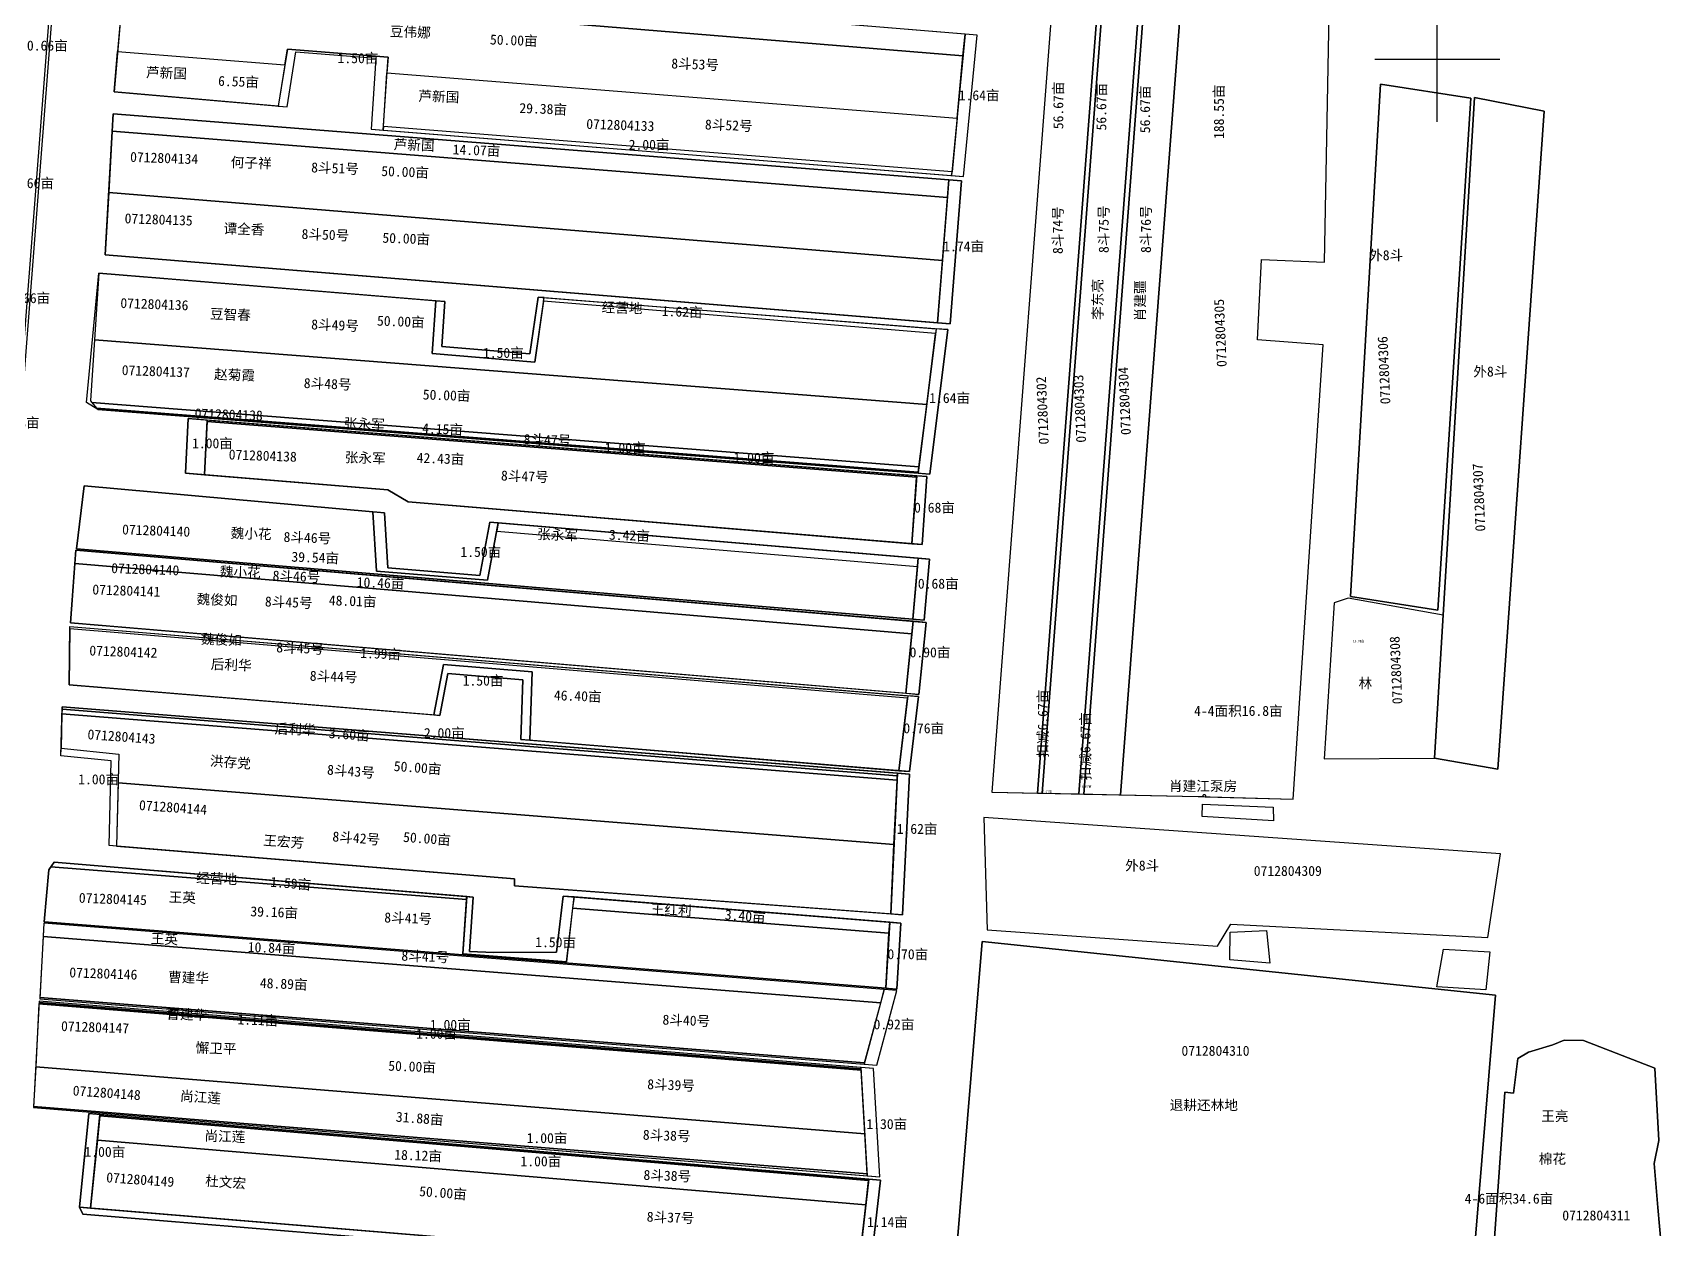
# Model space of a CAD drawing. Extents: x 548008 to 28551814, y 4990738 to 4997387.
# Drawn here: x 550877 to 552181, y 4994065 to 4995021 of the extents above; entities that cross this region are included whole.
import ezdxf
from ezdxf.enums import TextEntityAlignment as Align

# ---------------------------------------------------------------- set-up
doc = ezdxf.new("R2010")
doc.units = 0
doc.header["$LTSCALE"] = 10
for name, color, linetype in [('2019-4-4', 7, 'CONTINUOUS'), ('2021新职工', 3, 'CONTINUOUS'), ('2022年', 3, 'CONTINUOUS'), ('3.23分地', 7, 'CONTINUOUS'), ('TK', 7, 'CONTINUOUS'), ('出水桩', 5, 'CONTINUOUS'), ('地块名称', 6, 'CONTINUOUS'), ('地籍号', 7, 'CONTINUOUS'), ('开荒地', 6, 'CONTINUOUS'), ('扣减面积', 3, 'CONTINUOUS'), ('权利人', 10, 'CONTINUOUS'), ('林带', 3, 'CONTINUOUS'), ('油田占地', 4, 'CONTINUOUS'), ('测地框', 1, 'CONTINUOUS'), ('经营地', 5, 'CONTINUOUS'), ('经营地面积', 5, 'CONTINUOUS'), ('路', 4, 'CONTINUOUS'), ('身份地块', 1, 'CONTINUOUS'), ('身份地面积', 1, 'CONTINUOUS')]:
    doc.layers.add(name, color=color, linetype=linetype)
doc.styles.add('宋体', font='')
doc.styles.add('楷体', font='', dxfattribs={"width": 0.8})
doc.styles.get('宋体').set_extended_font_data('SimSun')
doc.styles.get('楷体').set_extended_font_data('NSimSun')

msp = doc.modelspace()

# ---------------------------------------------------------------- linework, layer by layer
at = {"layer": '2019-4-4', "color": 3, "linetype": 'Continuous', "flags": 128}
for points in [[(551078.9, 4994995.6), (551073.6, 4994962.5), (550942.4, 4994974.1), (550945.2, 4995006.2)], [(551616.1, 4994952.8), (551612.1, 4994910.1), (551157.6, 4994946.3), (551160.5, 4994989.1)], [(551608.6, 4994889.6), (551609.7, 4994903.6), (550941.6, 4994956.5), (550940.8, 4994942.5)]]:
    msp.add_lwpolyline(points, close=True, dxfattribs=at)
at = {"layer": '2021新职工', "color": 1, "linetype": 'Continuous', "flags": 128}
for points in [[(550918.5, 4994659), (551149.2, 4994638.2), (551152.1, 4994590.9), (551240.9, 4994583.5), (551248.2, 4994622.8), (551584.4, 4994594.4), (551580.7, 4994552.3), (550912.2, 4994608.7)], [(551580.1, 4994540.7), (551581.1, 4994550.7), (550911.9, 4994607.7), (550911.1, 4994597)], [(551565.7, 4994372.3), (551568.2, 4994423.7), (550900.7, 4994476.8), (550900, 4994449.2), (550946.1, 4994444.6), (550945.6, 4994423.6), (550945.6, 4994421.7)]]:
    msp.add_lwpolyline(points, close=True, dxfattribs=at)
at = {"layer": '2022年', "color": 4, "linetype": 'Continuous', "flags": 128}
msp.add_lwpolyline([(551616.1, 4994952.8), (551620.8, 4995002.7), (550949.7, 4995058), (550945.2, 4995006.2), (551078.9, 4994995.6), (551080.9, 4995008.2), (551161.4, 4995001.7), (551160.5, 4994989.1)], close=True, dxfattribs=at)
at = {"layer": '3.23分地', "color": 2, "linetype": 'Continuous', "flags": 128}
for points in [[(551772.1, 4995563.1), (551768.4, 4995565.2), (551680.4, 4994413.4), (551684.3, 4994413.3)], [(551803.9, 4995546.5), (551800.1, 4995548.3), (551713.4, 4994412.7), (551717.4, 4994412.6)]]:
    msp.add_lwpolyline(points, close=True, dxfattribs=at)
at = {"layer": '3.23分地', "color": 1, "linetype": 'Continuous', "flags": 128}
for points in [[(551800.1, 4995548.3), (551790.3, 4995552.9), (551772.1, 4995563.1), (551684.3, 4994413.3), (551713.4, 4994412.7)], [(551832.1, 4995528), (551826.7, 4995535.8), (551803.9, 4995546.5), (551717.4, 4994412.6), (551746.9, 4994412)], [(551563.1, 4994316.8), (551565.7, 4994372.3), (550945.6, 4994421.7), (550944.3, 4994371), (551262.3, 4994344.8), (551262.5, 4994339.1)]]:
    msp.add_lwpolyline(points, close=True, dxfattribs=at)
at = {"layer": '3.23分地', "color": 2, "linetype": 'Continuous', "flags": 128}
msp.add_lwpolyline([(551713.4, 4994412.7), (551800.1, 4995548.3)], dxfattribs=at)
at = {"layer": 'TK', "linetype": 'Continuous'}
for p, q in [((552000, 4994950), (552000, 4995050)), ((551950, 4995000), (552050, 4995000))]:
    msp.add_line(p, q, dxfattribs=at)
at = {"layer": '出水桩', "color": 2, "linetype": 'Continuous', "flags": 128}
for points in [[(551157.6, 4994946.3), (551157.4, 4994943.3), (551611.8, 4994907.2), (551612.1, 4994910.1)], [(551585.1, 4994670), (550928.4, 4994721.1), (550929.3, 4994720), (551585, 4994669)], [(551016.8, 4994711.5), (551016.7, 4994710.4), (551583.8, 4994665.9), (551583.9, 4994667)], [(550900.8, 4994482.4), (550900.8, 4994480.4), (551568.4, 4994427.3), (551568.5, 4994429.3)], [(551542.1, 4994197.6), (550883.1, 4994249.9), (550883.1, 4994248.9), (551541.9, 4994196.6)], [(551539.2, 4994193.9), (550882.4, 4994246.9), (550882.4, 4994245.9), (551539.3, 4994192.9)], [(550878, 4994162.7), (550878, 4994162), (551544.4, 4994107.5), (551544.3, 4994108.9)], [(550931, 4994156.4), (550930.9, 4994155.4), (551545.4, 4994103.6), (551545.5, 4994104.7)]]:
    msp.add_lwpolyline(points, close=True, dxfattribs=at)
at = {"layer": '开荒地', "color": 6, "linetype": 'Continuous', "flags": 128}
for points in [[(552026.9, 4994968.9), (551954.7, 4994980.1), (551930.7, 4994570.4), (552000.3, 4994559.7)], [(552085.3, 4994958.4), (552029.7, 4994969.4), (551997.7, 4994441.4), (552048.5, 4994432.6)], [(552004.7, 4994555.6), (551928.7, 4994569.1), (551917.6, 4994565.6), (551909.5, 4994440.7), (551997.7, 4994441.4)], [(552050.5, 4994364.8), (551637.5, 4994393.9), (551640.3, 4994304.1), (551824.3, 4994291), (551834.9, 4994308.7), (552040.3, 4994298)], [(552046.4, 4994251.8), (551636.3, 4994294.8), (551603.8, 4993901.6), (552013.9, 4993858.5)], [(552176.3, 4994082), (552173.2, 4994117.2), (552177, 4994135.7), (552173.9, 4994193.5), (552116.8, 4994215.6), (552101.5, 4994215.8), (552092.3, 4994212.2), (552072.9, 4994206.3), (552064.4, 4994201.3), (552060.9, 4994173.5), (552054, 4994174.4), (552043.3, 4994023.8), (552181.5, 4994022.5)]]:
    msp.add_lwpolyline(points, close=True, dxfattribs=at)
at = {"layer": '林带', "color": 3, "linetype": 'Continuous', "flags": 128}
msp.add_lwpolyline([(551537.1, 4994030.8), (550914.8, 4994082.3), (550917.4, 4994076.7), (551536.5, 4994025.5)], close=True, dxfattribs=at)
at = {"layer": '油田占地', "color": 3, "linetype": 'Continuous', "flags": 128}
msp.add_lwpolyline([(551161.4, 4995001.7), (551080.9, 4995008.2), (551073.6, 4994962.5), (551080.6, 4994961.9), (551087.7, 4995005.9), (551151.7, 4995000.8), (551147.9, 4994944.1), (551157.4, 4994943.3)], close=True, dxfattribs=at)
at = {"layer": '油田占地', "color": 4, "linetype": 'Continuous', "flags": 128}
for points in [[(551286, 4994809.5), (551281.3, 4994809.9), (551274.8, 4994764.6), (551204.2, 4994770.4), (551206.7, 4994806.3), (551199.5, 4994806.9), (551196.6, 4994764.7), (551278.6, 4994757.9)], [(551016.8, 4994711.5), (551001.6, 4994712.7), (550999.4, 4994669), (551014.6, 4994667.8)], [(551249.4, 4994629.4), (551242.6, 4994630), (551234.8, 4994587.4), (551161.1, 4994593.5), (551158.4, 4994637.3), (551149.2, 4994638.2), (551152.1, 4994590.9), (551240.9, 4994583.5)], [(551276.6, 4994510.2), (551205.7, 4994516.2), (551198, 4994475.8), (551202.8, 4994475.4), (551209.2, 4994509.1), (551269.1, 4994504), (551267.4, 4994456.3), (551274.7, 4994455.7)], [(551310, 4994330.4), (551301.2, 4994331.1), (551296, 4994286.1), (551245.9, 4994285.9), (551226.4, 4994286.8), (551229.5, 4994330.2), (551224.3, 4994330.7), (551221, 4994284.9), (551304, 4994278.4)], [(550931, 4994156.4), (550922.2, 4994157.2), (550914.7, 4994082.4), (550914.8, 4994082.3), (550923.5, 4994081.6)]]:
    msp.add_lwpolyline(points, close=True, dxfattribs=at)
at = {"layer": '油田占地', "color": 4, "linetype": 'Continuous', "elevation": 253.8, "flags": 128}
msp.add_lwpolyline([(550900, 4994449.2), (550946.1, 4994444.6), (550944.3, 4994371), (550938.4, 4994371.5), (550940, 4994439.2), (550899.8, 4994443.2)], close=True, dxfattribs=at)
at = {"layer": '测地框', "color": 0, "linetype": 'Continuous', "flags": 128}
msp.add_lwpolyline([(550823.5, 4994171.4), (550988.5, 4996300.8)], dxfattribs=at)
at = {"layer": '测地框', "color": 0, "linetype": 'Continuous', "elevation": 0, "flags": 128}
msp.add_lwpolyline([(550825.8, 4994171.3), (550990.8, 4996300.8)], dxfattribs=at)
at = {"layer": '测地框', "color": 0, "linetype": 'Continuous', "flags": 128}
for points, elevation in [([(551859.6, 4994839.9), (551909.8, 4994837.7), (551917.1, 4995220.5), (551927.7, 4995382.1), (551879, 4995460.1), (551826.7, 4995535.8), (551790.3, 4995552.9), (551752, 4995574.4), (551744.9, 4995439.9), (551725.4, 4995421.1), (551713.6, 4995222.3), (551701.7, 4995170.2), (551644, 4994414.2), (551808.9, 4994410.7), (551884.9, 4994408.6), (551908.7, 4994771.6), (551856.3, 4994775.6)], 280.8), ([(550942.4, 4994974.1), (551080.6, 4994961.9), (551087.7, 4995005.9), (551151.7, 4995000.8), (551147.9, 4994944.1), (551621.4, 4994906.4), (551632.1, 4995019.4), (550951.3, 4995075.5)], 280.4), ([(552000.3, 4994559.7), (551930.7, 4994570.4), (551954.7, 4994980.1), (552026.9, 4994968.9)], 280.9), ([(552048.5, 4994432.6), (551997.7, 4994441.4), (552029.7, 4994969.4), (552085.3, 4994958.4)], 280.9), ([(550935.3, 4994843.8), (550941.6, 4994956.5), (551619.8, 4994902.8), (551610.5, 4994788.5)], 280.8), ([(550929.3, 4994720), (550920.3, 4994725.6), (550930.2, 4994829), (551206.7, 4994806.3), (551204.2, 4994770.4), (551274.8, 4994764.6), (551281.3, 4994809.9), (551608.8, 4994783.9), (551594.4, 4994668.3)], 280.6), ([(550999.4, 4994669), (551001.6, 4994712.7), (551592.1, 4994666.4), (551588.3, 4994612), (551177.5, 4994646.1), (551161.1, 4994655.8)], 280.8), ([(550912.2, 4994608.7), (550918.5, 4994659), (551158.4, 4994637.3), (551161.1, 4994593.5), (551234.8, 4994587.4), (551242.6, 4994630), (551594.2, 4994600.5), (551589.9, 4994551.5)], 280.7), ([(550907.5, 4994549.5), (550911.9, 4994607.7), (551591.4, 4994549.8), (551585.7, 4994492.3)], 280.7), ([(550906.4, 4994499.8), (550907.1, 4994546.6), (551585.2, 4994490.5), (551578, 4994430.5), (551267.4, 4994456.3), (551269.1, 4994504), (551209.2, 4994509.1), (551202.8, 4994475.4)], 280.5), ([(550938.4, 4994371.5), (550940, 4994439.2), (550899.8, 4994443.2), (550900.8, 4994482.4), (551578.1, 4994428.5), (551572.6, 4994316.1), (551262.5, 4994339.1), (551262.3, 4994344.8)], 280.7), ([(551637.5, 4994393.9), (551640.3, 4994304.1), (551824.3, 4994291), (551834.9, 4994308.7), (552040.3, 4994298), (552050.5, 4994364.8)], 281), ([(550886.6, 4994310.5), (550890.1, 4994352), (550894.4, 4994358.1), (551229.5, 4994330.2), (551226.4, 4994286.8), (551245.9, 4994285.9), (551296, 4994286.1), (551301.2, 4994331.1), (551571.1, 4994309.4), (551568, 4994256.6)], 280.9), ([(551551.9, 4994195.8), (551568, 4994255.5), (550886.3, 4994309.5), (550883.1, 4994248.9)], 280.9), ([(551554.5, 4994106.6), (551549.3, 4994193.1), (550882.4, 4994246.9), (550878, 4994162)], 281), ([(550917.4, 4994076.7), (550914.7, 4994082.4), (550922.2, 4994157.2), (551555, 4994103.9), (551546, 4994024.7)], 281)]:
    msp.add_lwpolyline(points, close=True, dxfattribs=dict(at, elevation=elevation))
for points in [[(551928.7, 4994569.1), (551917.6, 4994565.6), (551909.5, 4994440.7), (551997.7, 4994441.4), (552004.7, 4994555.6)], [(551812.4, 4994404.4), (551868.8, 4994402), (551869, 4994391.3), (551812.1, 4994394.6)], [(551834.4, 4994302.2), (551863.6, 4994303.4), (551866.2, 4994277.5), (551834.1, 4994280)], [(551636.3, 4994294.8), (552046.4, 4994251.8), (552013.9, 4993858.5), (551603.8, 4993901.6)], [(552004.9, 4994288.6), (552042.1, 4994286.5), (552038.7, 4994256.1), (551999.7, 4994258.5)], [(552064.4, 4994201.3), (552072.9, 4994206.3), (552092.3, 4994212.2), (552101.5, 4994215.8), (552116.8, 4994215.6), (552173.9, 4994193.5), (552177, 4994135.7), (552173.2, 4994117.2), (552176.3, 4994082), (552181.5, 4994022.5), (552043.3, 4994023.8), (552054, 4994174.4), (552060.9, 4994173.5), (552064.4, 4994201.3)]]:
    msp.add_lwpolyline(points, close=True, dxfattribs=at)
at = {"layer": '经营地', "color": 5, "linetype": 'Continuous', "flags": 128}
for points in [[(551768.4, 4995565.2), (551752, 4995574.4), (551744.9, 4995439.9), (551725.4, 4995421.1), (551713.6, 4995222.3), (551701.7, 4995170.2), (551644, 4994414.2), (551680.4, 4994413.4)], [(551800.1, 4995548.3), (551790.3, 4995552.9), (551768.4, 4995565.2), (551680.4, 4994413.4), (551713.4, 4994412.7)], [(551832.1, 4995528), (551826.7, 4995535.8), (551800.1, 4995548.3), (551713.4, 4994412.7), (551746.9, 4994412)], [(551599.5, 4994784.6), (551599, 4994780.8), (551285.6, 4994806.6), (551286, 4994809.5)], [(551224.1, 4994328.2), (551224.3, 4994330.7), (550894.4, 4994358.1), (550891.8, 4994354.5)]]:
    msp.add_lwpolyline(points, close=True, dxfattribs=at)
msp.add_lwpolyline([(551917.1, 4995220.5), (551927.7, 4995382.1), (551879, 4995460.1), (551832.1, 4995528), (551746.9, 4994412), (551808.9, 4994410.7), (551813.2, 4994410.6, -2.946171), (551814.4, 4994410.5), (551884.9, 4994408.6), (551908.7, 4994771.6), (551856.3, 4994775.6), (551859.6, 4994839.9), (551909.8, 4994837.7)], format="xyb", close=True, dxfattribs=at)
at = {"layer": '路', "color": 4, "linetype": 'Continuous', "flags": 128}
for points in [[(551632.1, 4995019.4), (551622.5, 4995020.2), (551611.8, 4994907.2), (551621.4, 4994906.4)], [(551619.8, 4994902.8), (551609.7, 4994903.6), (551600.4, 4994789.3), (551610.5, 4994788.5)], [(551608.8, 4994783.9), (551599.5, 4994784.6), (551585, 4994669), (551594.4, 4994668.3)], [(551592.1, 4994666.4), (551583.9, 4994667), (551580, 4994612.7), (551588.3, 4994612)], [(551594.2, 4994600.5), (551585, 4994601.2), (551580.7, 4994552.3), (551589.9, 4994551.5)], [(551591.4, 4994549.8), (551581.1, 4994550.7), (551575.3, 4994493.2), (551585.7, 4994492.3)], [(551585.2, 4994490.5), (551576.9, 4994491.2), (551569.6, 4994431.2), (551578, 4994430.5)], [(551578.1, 4994428.5), (551568.5, 4994429.3), (551563.1, 4994316.8), (551572.6, 4994316.1)], [(551571.1, 4994309.4), (551562.3, 4994310.1), (551559.2, 4994257.3), (551568, 4994256.6)], [(551568, 4994255.5), (551557.9, 4994256.3), (551541.9, 4994196.6), (551551.9, 4994195.8)], [(551549.3, 4994193.1), (551539.2, 4994193.9), (551544.4, 4994107.5), (551554.5, 4994106.6)], [(551555, 4994103.9), (551545.5, 4994104.7), (551536.5, 4994025.5), (551546, 4994024.7)]]:
    msp.add_lwpolyline(points, close=True, dxfattribs=at)
at = {"layer": '身份地块', "color": 1, "linetype": 'Continuous', "flags": 128}
for points in [[(551620.8, 4995002.7), (551622.5, 4995020.2), (550951.3, 4995075.5), (550949.7, 4995058)], [(551604.5, 4994839.1), (551608.6, 4994889.6), (550940.8, 4994942.5), (550938.1, 4994893.6)], [(550938.1, 4994893.6), (550935.3, 4994843.8), (551600.4, 4994789.3), (551604.5, 4994839.1)], [(551600.4, 4994789.3), (551604.5, 4994839.1), (550938.1, 4994893.6), (550935.3, 4994843.8)], [(551591.9, 4994723.9), (551599, 4994780.8), (551285.6, 4994806.6), (551278.6, 4994757.9), (551196.6, 4994764.7), (551199.5, 4994806.9), (550930.2, 4994829), (550926.7, 4994775.6)], [(551585.7, 4994674.2), (551591.9, 4994723.9), (550926.7, 4994775.6), (550923.5, 4994727.3), (550923.5, 4994726.9), (550924.6, 4994725.6)], [(550924.6, 4994725.6), (550928.4, 4994721.1), (551585.1, 4994670), (551585.7, 4994674.2)], [(551583.8, 4994665.9), (551016.7, 4994710.4), (551014.6, 4994667.8), (551161.1, 4994655.8), (551177.5, 4994646.1), (551580, 4994612.7)], [(551580, 4994612.7), (551583.8, 4994665.9), (551016.7, 4994710.4), (551014.6, 4994667.8), (551161.1, 4994655.8), (551177.5, 4994646.1)], [(551149.2, 4994638.2), (550918.5, 4994659), (550912.2, 4994608.7), (551580.7, 4994552.3), (551585, 4994601.2), (551249.4, 4994629.4), (551240.9, 4994583.5), (551152.1, 4994590.9)], [(551584.4, 4994594.4), (551585, 4994601.2), (551249.4, 4994629.4), (551248.2, 4994622.8)], [(551575.3, 4994493.2), (551580.1, 4994540.7), (550911.1, 4994597), (550907.5, 4994549.5)], [(551576.6, 4994489.3), (550907.1, 4994544.6), (550906.4, 4994499.8), (551198, 4994475.8), (551205.7, 4994516.2), (551276.6, 4994510.2), (551274.7, 4994455.7), (551569.6, 4994431.2)], [(551576.9, 4994491.2), (551576.6, 4994489.3), (550907.1, 4994544.6), (550907.1, 4994546.6)], [(550900.8, 4994480.4), (550900.7, 4994476.8), (551568.2, 4994423.7), (551568.4, 4994427.3)], [(551559.2, 4994257.3), (551561.7, 4994301.3), (551308.9, 4994321.3), (551304, 4994278.4), (551221, 4994284.9), (551224.1, 4994328.2), (550891.8, 4994354.5), (550890.1, 4994352), (550886.6, 4994310.5)], [(551310, 4994330.4), (551308.9, 4994321.3), (551561.7, 4994301.3), (551562.3, 4994310.1)], [(551557.9, 4994256.3), (550886.3, 4994309.5), (550885.7, 4994298.8), (551555.1, 4994245.7)], [(551542.1, 4994197.6), (551555.1, 4994245.7), (550885.7, 4994298.8), (550883.1, 4994249.9)], [(551542.4, 4994141), (551539.4, 4994191.8), (550882.3, 4994244.8), (550879.7, 4994194.5)], [(551539.4, 4994191.8), (551539.3, 4994192.9), (550882.4, 4994245.9), (550882.3, 4994244.8)], [(551544.3, 4994108.9), (551542.4, 4994141), (550879.7, 4994194.5), (550878, 4994162.7)], [(551543.2, 4994084.2), (551545.4, 4994103.6), (550930.9, 4994155.4), (550929, 4994135.9)], [(551537.1, 4994030.8), (551543.2, 4994084.2), (550929, 4994135.9), (550923.5, 4994081.6)]]:
    msp.add_lwpolyline(points, close=True, dxfattribs=at)
msp.add_lwpolyline([(551559.2, 4994257.3), (551221, 4994284.1), (550886.6, 4994310.5)], dxfattribs=at)

# ---------------------------------------------------------------- texts
at = {"layer": '2019-4-4', "color": 3, "linetype": 'Continuous', "style": '宋体'}
for s, p in [('芦新国', (550984.3, 4994989.3)), ('芦新国', (551202, 4994970.4)), ('8斗52号', (551433.7, 4994947.4)), ('芦新国', (551182.2, 4994931.7))]:
    msp.add_text(s, height=8, rotation=358, dxfattribs=at).set_placement(p, align=Align.MIDDLE)
for s, p in [('6.55亩', (551025.4, 4994978.8)), ('29.38亩', (551266.2, 4994957.1)), ('14.07亩', (551212.9, 4994924))]:
    msp.add_text(s, height=8, rotation=358, dxfattribs=at).set_placement(p)
at = {"layer": '2021新职工', "color": 1, "linetype": 'Continuous', "style": '宋体'}
for s, rotation, p in [('魏小花', 358, (551051.9, 4994621)), ('魏小花', 358, (551043.3, 4994590.1)), ('洪存党', 356, (551035.4, 4994438.3))]:
    msp.add_text(s, height=8, rotation=rotation, dxfattribs=at).set_placement(p, align=Align.MIDDLE)
for s, p in [('39.54亩', (551084, 4994598.4)), ('10.46亩', (551136.2, 4994578.1))]:
    msp.add_text(s, height=8, rotation=358, dxfattribs=at).set_placement(p)
at = {"layer": '2022年', "color": 4, "linetype": 'Continuous', "style": '宋体'}
msp.add_text('豆伟娜', height=8, rotation=358, dxfattribs=at).set_placement((551179.2, 4995022), align=Align.MIDDLE)
at = {"layer": '3.23分地', "color": 1, "linetype": 'Continuous', "style": '宋体'}
for s, rotation, p in [('李东亮', 90, (551728.3, 4994808)), ('肖建疆', 90, (551762.2, 4994806.9)), ('王宏芳', 356, (551078, 4994374.8))]:
    msp.add_text(s, height=8, rotation=rotation, dxfattribs=at).set_placement(p, align=Align.MIDDLE)
at = {"layer": '3.23分地', "color": 2, "linetype": 'Continuous', "style": '楷体', "width": 0.8}
for p in [(551716.1, 4994417.6), (551684.3, 4994413.3)]:
    msp.add_text('6.67亩', height=2, dxfattribs=at).set_placement(p)
at = {"layer": '地块名称', "color": 1, "linetype": 'Continuous', "style": '宋体'}
for s, rotation, p in [('8斗53号', 358, (551406.8, 4994996.2)), ('8斗51号', 358, (551119, 4994913.1)), ('8斗74号', 90, (551696.5, 4994863.4)), ('8斗75号', 90, (551733.2, 4994864.2)), ('8斗76号', 90, (551766.9, 4994864.2)), ('8斗50号', 358, (551111.3, 4994859.9)), ('8斗49号', 358, (551119, 4994787.6)), ('8斗48号', 358, (551113.1, 4994740.7)), ('8斗47号', 358, (551288.8, 4994695.9)), ('8斗47号', 358, (551270.7, 4994666.8)), ('8斗46号', 358, (551096.9, 4994617.7)), ('8斗46号', 358, (551088.2, 4994586.8)), ('8斗45号', 358, (551082, 4994566.1)), ('8斗45号', 358, (551091.1, 4994529.4)), ('8斗44号', 358, (551117.9, 4994506.7)), ('扣减6.67亩', 90, (551684.5, 4994468.9)), ('扣减6.67亩', 90, (551718.6, 4994450.8)), ('8斗43号', 356, (551131.7, 4994431)), ('8斗42号', 356, (551136, 4994377.6)), ('8斗41号', 358, (551177.4, 4994313.5)), ('8斗41号', 358, (551191.1, 4994282.9)), ('8斗40号', 358, (551399.8, 4994231.8)), ('8斗39号', 358, (551387.6, 4994180.2)), ('8斗38号', 358, (551384.1, 4994139.8)), ('8斗38号', 358, (551384.6, 4994107.7)), ('8斗37号', 358, (551387.2, 4994074.3))]:
    msp.add_text(s, height=8, rotation=rotation, dxfattribs=at).set_placement(p, align=Align.MIDDLE)
for p in [(551945.5, 4994839.4, 281), (552028.8, 4994746.4, 281), (551750.5, 4994351.5, 281)]:
    msp.add_text('外8斗', height=8, dxfattribs=at).set_placement(p)
at = {"layer": '地块名称', "color": 3, "linetype": 'Continuous', "style": '宋体'}
msp.add_text('林', height=8, dxfattribs=at).set_placement((551937, 4994497.3))
at = {"layer": '地籍号', "color": 1, "linetype": 'Continuous', "style": '宋体'}
for s, rotation, p in [('0712804133', 358, (551347, 4994947.4)), ('0712804134', 358, (550982.4, 4994921)), ('0712804135', 358, (550978, 4994871.9)), ('0712804136', 358, (550974.6, 4994804.2)), ('0712804305', 92.4398, (551826.6, 4994781.2)), ('0712804306', 92.4398, (551957.4, 4994751.4)), ('0712804137', 358, (550975.7, 4994750.6)), ('0712804302', 92.4398, (551684.4, 4994719.2)), ('0712804303', 92.4398, (551714.2, 4994720.7)), ('0712804304', 92.4398, (551750, 4994726.8)), ('0712804138', 358, (551034, 4994716)), ('0712804138', 358, (551061.2, 4994683.1)), ('0712804307', 92.4398, (552033.3, 4994649.7)), ('0712804140', 358, (550976, 4994623.2)), ('0712804140', 358, (550967.3, 4994592.3)), ('0712804141', 358, (550952.2, 4994575.2)), ('0712804308', 92.4398, (551967, 4994511.6)), ('0712804142', 358, (550949.8, 4994526.4)), ('0712804143', 356, (550948.3, 4994458.5)), ('0712804144', 356, (550989.5, 4994401.9)), ('0712804145', 358, (550941.4, 4994328.7)), ('0712804146', 358, (550933.8, 4994269.1)), ('0712804147', 358, (550927.2, 4994226.2)), ('0712804148', 356, (550936.5, 4994173.7)), ('0712804149', 356, (550963.3, 4994104.3))]:
    msp.add_text(s, height=8, rotation=rotation, dxfattribs=at).set_placement(p, align=Align.MIDDLE)
for s, p in [('0712804309', (551880.5, 4994351.1)), ('0712804310', (551822.7, 4994207.3)), ('0712804311', (552127.1, 4994075.7))]:
    msp.add_text(s, height=8, dxfattribs=at).set_placement(p, align=Align.MIDDLE)
at = {"layer": '开荒地', "color": 6, "linetype": 'Continuous', "style": '楷体', "width": 0.8}
msp.add_text('16.08亩', height=2, dxfattribs=at).set_placement((551932.7, 4994533.9))
at = {"layer": '扣减面积', "color": 3, "linetype": 'Continuous', "style": '宋体'}
for s, p in [('0.66亩', (550872.7, 4995007)), ('1.50亩', (551121, 4994996.9)), ('1.64亩', (551617.5, 4994967.2)), ('2.00亩', (551353.7, 4994927.7)), ('0.66亩', (550861.7, 4994897)), ('1.74亩', (551605.1, 4994846.5)), ('0.66亩', (550858.7, 4994805.1)), ('1.50亩', (551237.2, 4994761.3)), ('1.64亩', (551593.9, 4994725.2)), ('0.68亩', (550850.2, 4994705.5)), ('1.00亩', (551004.7, 4994689)), ('1.00亩', (551334.6, 4994685.4)), ('1.00亩', (551437.5, 4994677.5)), ('0.68亩', (551581.8, 4994637.6)), ('1.50亩', (551219.2, 4994602.2)), ('0.68亩', (551584.8, 4994576.8)), ('0.90亩', (551578.2, 4994521.9)), ('1.50亩', (551221, 4994499.3)), ('0.76亩', (551573.2, 4994461.2)), ('2.00亩', (551190, 4994457.4)), ('1.00亩', (550913.7, 4994420.4, 280.9)), ('1.62亩', (551567.9, 4994380.8)), ('1.50亩', (551279, 4994290.2)), ('0.70亩', (551560.5, 4994280.6)), ('1.00亩', (551183.8, 4994217)), ('1.00亩', (551194.8, 4994224.2, 280.9)), ('0.92亩', (551549.4, 4994224.5)), ('1.30亩', (551543.7, 4994144.8)), ('1.00亩', (550918.7, 4994122.6)), ('1.00亩', (551272.1, 4994133.6)), ('1.00亩', (551267.2, 4994115)), ('1.14亩', (551544.2, 4994066.5))]:
    msp.add_text(s, height=8, dxfattribs=at).set_placement(p)
at = {"layer": '权利人', "color": 1, "linetype": 'Continuous', "style": '宋体'}
for s, rotation, p in [('何子祥', 358, (551052, 4994917.4)), ('谭全香', 358, (551046.2, 4994864.5)), ('豆智春', 358, (551035.4, 4994796.2)), ('赵菊霞', 358, (551038.7, 4994747.9)), ('张永军', 358, (551142.4, 4994708.6)), ('张永军', 358, (551143.1, 4994681.5)), ('张永军', 358, (551296.8, 4994620)), ('魏俊如', 358, (551024.7, 4994568.2)), ('魏俊如', 358, (551028.1, 4994536.3)), ('后利华', 358, (551036, 4994516.2)), ('后利华', 358, (551087.1, 4994464.6)), ('王英', 358, (550996.9, 4994330.1)), ('王红利', 358, (551387.7, 4994320.2)), ('王英', 358, (550982.6, 4994297)), ('曹建华', 358, (551001.9, 4994266.1)), ('曹建华', 358, (551000.5, 4994236.6)), ('懈卫平', 358, (551023.9, 4994209.6)), ('尚江莲', 356, (551011.5, 4994170.5)), ('尚江莲', 358, (551031, 4994139.1)), ('杜文宏', 356, (551031.6, 4994102.6))]:
    msp.add_text(s, height=8, rotation=rotation, dxfattribs=at).set_placement(p, align=Align.MIDDLE)
for s, p in [('肖建江泵房', (551785.5, 4994415, 280.8)), ('王亮', (552083, 4994151.2)), ('棉花', (552081.1, 4994117))]:
    msp.add_text(s, height=8, dxfattribs=at).set_placement(p)
msp.add_text('退耕还林地', height=8, dxfattribs=at).set_placement((551813.4, 4994164.1), align=Align.MIDDLE)
at = {"layer": '经营地', "color": 5, "linetype": 'Continuous', "style": '宋体'}
for p in [(551348.4, 4994801.5), (551024.4, 4994345.2)]:
    msp.add_text('经营地', height=8, rotation=358, dxfattribs=at).set_placement(p, align=Align.MIDDLE)
for s, rotation, p in [('1.62亩', 358, (551380, 4994794.8)), ('1.59亩', 355.6837, (551067, 4994338.5))]:
    msp.add_text(s, height=8, rotation=rotation, dxfattribs=at).set_placement(p)
at = {"layer": '经营地面积', "color": 5, "linetype": 'Continuous', "style": '宋体'}
for s, p in [('56.67亩', (551701, 4994944.1)), ('56.67亩', (551735.4, 4994943.1)), ('56.67亩', (551770.4, 4994940.9)), ('188.55亩', (551829.4, 4994936.3))]:
    msp.add_text(s, height=8, rotation=90, dxfattribs=at).set_placement(p)
at = {"layer": '身份地面积', "color": 1, "linetype": 'Continuous', "style": '宋体'}
for s, rotation, p in [('50.00亩', 358, (551242.7, 4995011.9)), ('50.00亩', 358, (551155.8, 4994906.7)), ('50.00亩', 358, (551156.7, 4994853.4)), ('50.00亩', 358, (551152.4, 4994787.1)), ('50.00亩', 358, (551189, 4994728.1)), ('4.15亩', 358, (551188.5, 4994701)), ('42.43亩', 358, (551184.1, 4994677.5)), ('3.42亩', 358, (551337.8, 4994616)), ('48.01亩', 358, (551113.9, 4994563.6)), ('1.99亩', 358, (551139, 4994521.4)), ('46.40亩', 358, (551293.8, 4994487.7)), ('3.60亩', 356, (551113.8, 4994457.4)), ('50.00亩', 356, (551165.7, 4994431.1)), ('50.00亩', 356, (551173.2, 4994374.4)), ('39.16亩', 358, (551051.2, 4994314.9)), ('3.40亩', 355.6837, (551430.3, 4994312.3)), ('10.84亩', 358, (551049.1, 4994286.4)), ('48.89亩', 358, (551058.8, 4994257.6)), ('1.11亩', 358, (551040.9, 4994228.5)), ('50.00亩', 358, (551161.4, 4994191.5)), ('31.88亩', 356, (551167.4, 4994150.7)), ('18.12亩', 358, (551166.2, 4994120.4)), ('50.00亩', 356, (551186, 4994091.2))]:
    msp.add_text(s, height=8, rotation=rotation, dxfattribs=at).set_placement(p)
for s, p in [('4-4面积16.8亩', (551805.6, 4994475.1)), ('4-6面积34.6亩', (552021.9, 4994085.2))]:
    msp.add_text(s, height=8, dxfattribs=at).set_placement(p)

doc.saveas('drawing.dxf')
